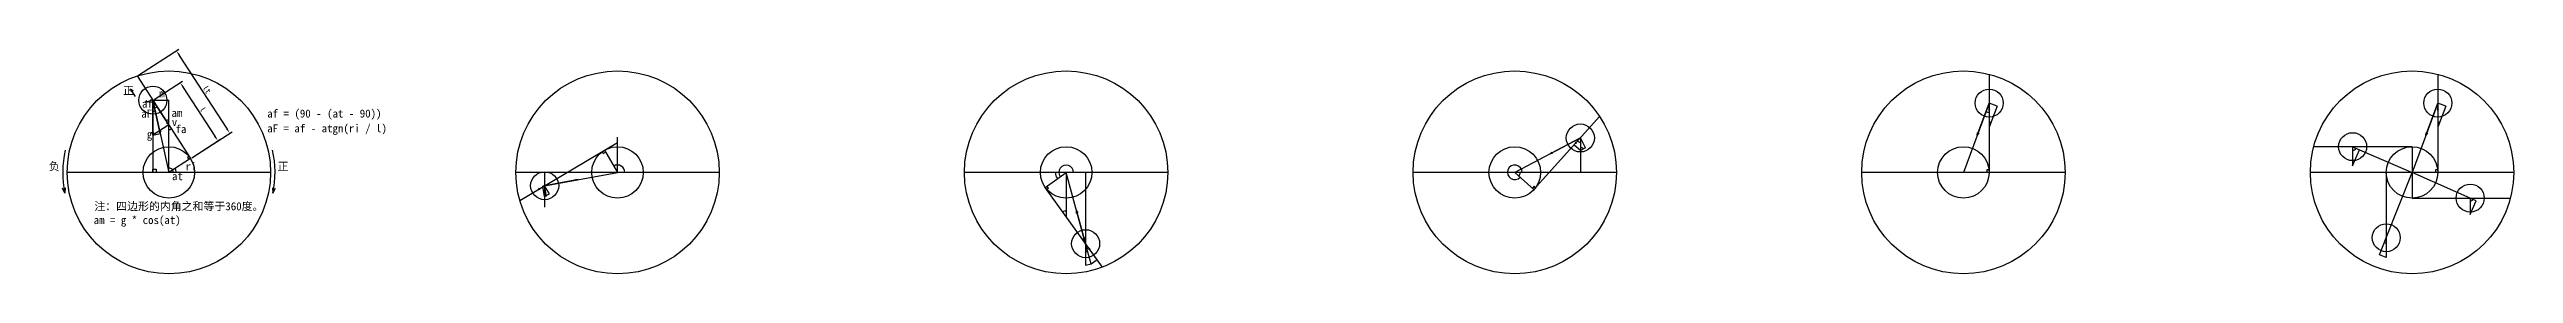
# Model space of a CAD drawing. Header units: millimetres. Extents: x -1072 to 1642, y -970 to -335.
# Drawn here: x 564 to 1642, y -516 to -417 of the extents above; entities that cross this region are included whole.
import ezdxf

# ---------------------------------------------------------------- set-up
doc = ezdxf.new("R2010")
doc.units = ezdxf.units.MM
for name, color, linetype in [('bz', 4, 'Continuous'), ('field', 6, 'Continuous'), ('fz', 2, 'Continuous'), ('sm', 3, 'Continuous'), ('wt', 1, 'Continuous')]:
    doc.layers.add(name, color=color, linetype=linetype)
doc.styles.get("Standard").update_dxf_attribs({"font": 'simfang.ttf'})
doc.dimstyles.new('ISO-25', dxfattribs={"dimtxt": 2.5, "dimasz": 2.5, "dimexe": 1.25, "dimexo": 0.625, "dimtad": 1, "dimtxsty": 'Standard', "dimcen": 2.5, "dimadec": 0, "dimazin": 0, "dimtfac": 1, "dimtmove": 0, "dimatfit": 3, "dimfxl": 1, "dimarcsym": 0})

# ---------------------------------------------------------------- blocks, each defined once
blk = doc.blocks.new('*D7')
at = {"layer": 'Defpoints', "color": 0}
for p in [(609.1, -439.6), (637.5, -457.4), (625.6, -465.1)]:
    blk.add_point(p, dxfattribs=at)
at = {"layer": 'field', "color": 0, "lineweight": -2}
for p, q in [((609.6, -439.3), (622.1, -431.2)), ((622.4, -434), (636.2, -455.3)), ((626.1, -464.8), (638.6, -456.7))]:
    blk.add_line(p, q, dxfattribs=at)
at = {"layer": 'field', "color": 0}
for points in [[(622.8, -433.8), (622.1, -434.2), (621.1, -431.9)], [(635.8, -455.5), (636.5, -455.1), (637.5, -457.4)]]:
    blk.add_solid(points, dxfattribs=at)
at = {"layer": 'field', "color": 0, "insert": (630.9, -443.6), "char_height": 2.5, "attachment_point": 5, "rotation": 302.8357}
blk.add_mtext('{l}', dxfattribs=at)
blk = doc.blocks.new('*D8')
at = {"layer": 'Defpoints', "color": 0}
for p in [(619.4, -417.9), (602.2, -429), (625.6, -465.1)]:
    blk.add_point(p, dxfattribs=at)
at = {"layer": 'sm', "color": 0, "lineweight": -2}
for p, q in [((602.8, -428.6), (620.5, -417.2)), ((641.4, -451.9), (620.8, -420)), ((626.1, -464.8), (643.8, -453.4))]:
    blk.add_line(p, q, dxfattribs=at)
at = {"layer": 'sm', "color": 0}
for points in [[(621.1, -419.8), (620.4, -420.2), (619.4, -417.9)], [(641, -452.2), (641.7, -451.7), (642.7, -454)]]:
    blk.add_solid(points, dxfattribs=at)
at = {"layer": 'sm', "color": 0, "insert": (632.7, -434.9), "char_height": 2.5, "attachment_point": 5, "rotation": 302.8357}
blk.add_mtext('{lt}', dxfattribs=at)

msp = doc.modelspace()

# ---------------------------------------------------------------- linework, layer by layer
at = {"layer": 'bz'}
for p, q in [((605.871, -440.305), (609.098, -439.591)), ((606.489, -439.848), (605.871, -440.305)), ((605.871, -440.305), (606.683, -440.402)), ((616.068, -450.391), (609.098, -439.591)), ((609.098, -454.889), (609.098, -439.591)), ((612.325, -454.175), (609.098, -439.591)), ((1407.008, -454.854), (1412.205, -440.85)), ((1412.205, -444.155), (1412.205, -440.85)), ((1603.216, -454.854), (1608.413, -440.85)), ((1608.413, -444.155), (1608.413, -440.85)), ((616.068, -450.391), (609.098, -454.889)), ((616.068, -450.391), (615, -449.52)), ((616.068, -450.391), (615.821, -449.036)), ((1411.892, -443.453), (1412.205, -444.155)), ((1412.205, -444.155), (1412.475, -443.384)), ((1608.1, -443.453), (1608.413, -444.155)), ((1608.413, -444.155), (1608.683, -443.384)), ((609.098, -454.889), (608.621, -453.596)), ((609.098, -454.889), (609.575, -453.596)), ((609.098, -454.889), (612.325, -454.175)), ((612.325, -454.175), (611.883, -453.252)), ((612.4, -453.054), (612.325, -454.175)), ((1220.181, -463.099), (1233.401, -456.147)), ((1220.181, -463.099), (1220.955, -462.43)), ((1221.282, -462.877), (1220.181, -463.099)), ((1231.194, -458.607), (1233.401, -456.147)), ((1231.43, -457.875), (1231.194, -458.607)), ((1231.194, -458.607), (1231.91, -458.213)), ((1407.008, -454.854), (1407.138, -453.839)), ((1407.679, -453.953), (1407.008, -454.854)), ((1603.216, -454.854), (1603.346, -453.839)), ((1603.888, -453.953), (1603.216, -454.854)), ((570.594, -480.387), (569.529, -478.096)), ((570.749, -478.07), (570.594, -480.387)), ((661.445, -478.07), (661.601, -480.387)), ((661.601, -480.387), (662.665, -478.096)), ((777.595, -478.756), (780.435, -477.067)), ((778.039, -478.129), (777.595, -478.756)), ((777.595, -478.756), (778.396, -478.594)), ((795.127, -474.375), (779.597, -477.221)), ((794.01, -474.258), (795.127, -474.375)), ((795.127, -474.375), (794.189, -474.782)), ((1013.088, -489.2), (1013.11, -488.077)), ((1013.11, -488.077), (1017.04, -502.487)), ((1013.11, -488.077), (1013.595, -488.977)), ((1018.964, -505.173), (1017.04, -502.487)), ((1018.301, -504.784), (1018.964, -505.173)), ((1018.964, -505.173), (1018.735, -504.389))]:
    msp.add_line(p, q, dxfattribs=at)
for points in [[(805.604, -462.097), (806.091, -462.916), (807.03, -462.358)], [(624.977, -464.196), (624.176, -464.713), (624.768, -465.631)], [(1412.205, -470.134), (1411.251, -470.134), (1411.251, -471.227)], [(1608.413, -470.134), (1607.46, -470.134), (1607.46, -471.227)], [(999.986, -478.681), (1000.761, -478.125), (1000.125, -477.237)], [(1213.843, -477.943), (1213.134, -477.306), (1212.404, -478.12)]]:
    msp.add_lwpolyline(points, dxfattribs=at)
msp.add_lwpolyline([(609.098, -471.227), (609.098, -469.815), (610.572, -469.815), (610.572, -471.227)], close=True, dxfattribs=at)
for centre, radius, start, end in [((609.098, -439.591), 3.387, 270, 302.835746), ((609.098, -439.591), 4.791, 270, 282.475313), ((616.068, -450.391), 2.09, 89.186596, 122.835746), ((616.068, -450.391), 2.09, 270.813404, 302.835746), ((1412.205, -440.85), 3.992, 249.639567, 270), ((1412.205, -451.42), 2.149, 69.639567, 90), ((1608.413, -451.42), 2.149, 69.639567, 90), ((616.097, -471.227), 46.416, 167.793688, 191.381402), ((616.097, -471.227), 46.416, 348.618598, 12.206312), ((1233.401, -456.147), 1.827, 228.097397, 270), ((1233.401, -461.703), 1.504, 27.736963, 90), ((1571.154, -459.954), 1.609, 270, 336.547839), ((616.097, -471.227), 1.954, 0, 102.475313), ((616.097, -471.227), 3.218, 0, 32.835746), ((812.306, -471.227), 3.218, 0, 120.743786), ((1008.514, -471.227), 4.703, 180, 215.615658), ((1008.514, -471.227), 3.218, 360, 215.615658), ((1204.723, -471.227), 3.218, 360, 318.097397), ((1204.723, -471.227), 2.345, 318.097397, 360), ((780.435, -477.067), 0.574, 190.383352, 210.743786), ((780.435, -477.067), 0.366, 190.383352, 270), ((780.435, -477.067), 0.986, 270, 300.743786), ((1622.585, -482.5), 1.321, 270, 336.104951), ((1008.514, -490.585), 2.443, 90, 125.615658), ((1017.04, -502.487), 2.459, 90, 125.615658), ((1017.04, -502.487), 2.121, 270, 305.615658), ((1017.04, -502.487), 3.427, 270, 285.255225), ((1585.867, -499.862), 2.32, 248.51131, 270)]:
    msp.add_arc(centre, radius, start, end, dxfattribs=at)
at = {"layer": 'fz'}
for p, q in [((609.098, -439.591), (616.097, -471.227)), ((609.098, -439.591), (609.098, -471.227)), ((609.098, -439.591), (616.097, -439.591)), ((616.097, -471.227), (616.097, -439.591)), ((1412.205, -440.85), (1400.932, -471.227)), ((1415.652, -442.13), (1412.205, -440.85)), ((1608.413, -440.85), (1597.14, -471.227)), ((1611.861, -442.13), (1608.413, -440.85)), ((1415.652, -442.13), (1412.205, -451.42)), ((1611.861, -442.13), (1608.413, -451.42)), ((806.543, -461.538), (812.306, -471.227)), ((812.306, -471.227), (812.306, -455.762)), ((1233.401, -456.147), (1204.723, -471.227)), ((1233.401, -461.703), (1230.639, -459.225)), ((1233.401, -456.147), (1233.401, -471.227)), ((1235.69, -460.5), (1233.401, -456.147)), ((1235.69, -460.5), (1233.401, -461.703)), ((1571.154, -459.954), (1597.14, -471.227)), ((1571.154, -459.954), (1571.154, -468.298)), ((1571.154, -468.298), (1574.201, -461.276)), ((1597.14, -459.954), (1597.14, -471.227)), ((660.566, -471.227), (571.629, -471.227)), ((625.569, -465.115), (616.097, -471.227)), ((856.774, -471.227), (767.837, -471.227)), ((780.435, -477.067), (812.306, -471.227)), ((780.435, -471.227), (780.435, -486.524)), ((1052.983, -471.227), (964.046, -471.227)), ((999.35, -477.792), (1008.514, -471.227)), ((1017.04, -502.487), (1008.514, -471.227)), ((1008.514, -471.227), (1008.514, -490.585)), ((1017.04, -471.227), (1017.04, -511.953)), ((1249.191, -471.227), (1160.254, -471.227)), ((1213.113, -478.756), (1204.723, -471.227)), ((1445.4, -471.227), (1356.463, -471.227)), ((1412.205, -471.227), (1400.932, -471.227)), ((1641.609, -471.227), (1552.672, -471.227)), ((1585.867, -471.227), (1585.867, -508.606)), ((1585.867, -499.862), (1597.14, -471.227)), ((1608.413, -471.227), (1597.14, -471.227)), ((1597.14, -471.227), (1597.14, -482.5)), ((1625.223, -483.669), (1597.14, -471.227)), ((780.435, -481.796), (779.597, -477.221)), ((782.513, -480.56), (780.435, -477.067)), ((781.274, -481.642), (780.435, -477.067)), ((780.435, -481.796), (782.513, -480.56)), ((781.274, -481.642), (780.435, -481.796)), ((1597.14, -482.5), (1640.156, -482.5)), ((1622.585, -482.5), (1622.585, -489.624)), ((1622.585, -489.624), (1625.223, -483.669)), ((1019.443, -511.298), (1017.04, -502.487)), ((1582.887, -507.432), (1585.867, -499.862)), ((1017.04, -511.953), (1019.443, -511.298)), ((1019.443, -511.298), (1022.026, -509.447)), ((1585.867, -508.606), (1582.887, -507.432))]:
    msp.add_line(p, q, dxfattribs=at)
at = {"layer": 'sm'}
for p, q in [((601.491, -437.934), (599.374, -434.653)), ((599.374, -434.653), (600.507, -435.435)), ((599.374, -434.653), (599.727, -435.984))]:
    msp.add_line(p, q, dxfattribs=at)
for p, direction in [((515.848, -706.422), (0, 1)), ((-882.441, -373.14), (1, 0)), ((-882.441, -412.254), (1, 0)), ((-864.309, -561.74), (1, 0)), ((-864.309, -711.225), (1, 0)), ((-864.309, -860.711), (1, 0))]:
    msp.add_xline(p, direction, dxfattribs=at)
at = {"layer": 'wt'}
for p, q in [((602.245, -428.971), (625.569, -465.115)), ((1412.205, -428.211), (1412.205, -471.227)), ((1608.413, -428.211), (1608.413, -471.227)), ((1241.842, -446.74), (1213.113, -478.756)), ((769.572, -483.528), (812.306, -458.111)), ((1597.14, -459.954), (1554.124, -459.954)), ((1024.4, -512.761), (999.35, -477.792))]:
    msp.add_line(p, q, dxfattribs=at)
for centre, radius in [((616.097, -471.227), 44.469), ((812.306, -471.227), 44.469), ((1008.514, -471.227), 44.469), ((1204.723, -471.227), 44.469), ((1400.932, -471.227), 44.469), ((1597.14, -471.227), 44.469), ((609.098, -439.591), 6.134), ((1412.205, -440.85), 6.134), ((1608.413, -440.85), 6.134), ((1233.401, -456.147), 6.134), ((616.097, -471.227), 11.273), ((812.306, -471.227), 11.273), ((1008.514, -471.227), 11.273), ((1204.723, -471.227), 11.273), ((1400.932, -471.227), 11.273), ((1571.154, -459.954), 6.134), ((1597.14, -471.227), 11.273), ((780.435, -477.067), 6.134), ((1622.585, -482.5), 6.134), ((1585.867, -499.862), 6.134), ((1017.04, -502.487), 6.134)]:
    msp.add_circle(centre, radius, dxfattribs=at)

# ---------------------------------------------------------------- texts
at = {"layer": 'field'}
for s, p in [('m', (611.903, -438.336)), ('am', (617.216, -446.898)), ('v', (617.363, -450.831))]:
    msp.add_text(s, height=3.5, dxfattribs=at).set_placement(p)
at = {"layer": 'sm'}
for s, p in [('正', (596.029, -437.11)), ('af', (604.308, -442.87)), ('aF', (603.999, -447.208)), ('fa', (618.983, -454.01)), ('g', (606.421, -456.264)), ('负', (563.534, -470.339)), ('at', (617.471, -474.634)), ('ri', (623.409, -470.339)), ('正', (663.614, -470.339))]:
    msp.add_text(s, height=3.5, dxfattribs=at).set_placement(p)
for s, p in [('af = (90 - (at - 90))', (659.094, -447.176)), ('aF = af - atgn(ri / l)', (659.094, -453.666)), ('注：四边形的内角之和等于360度。', (583.494, -487.83)), ('am = g * cos(at)', (583.187, -493.873))]:
    msp.add_text(s, height=3.5, rotation=360, dxfattribs=at).set_placement(p)

# ---------------------------------------------------------------- dimensions: what is measured, and where the dimension line sits
at = {"layer": 'field'}
dim = msp.add_aligned_dim(p1=(609.098, -439.591), p2=(625.569, -465.115), distance=14.226, text='{l}', dimstyle='ISO-25', override={"dimlfac": 1, "dimtolj": 0}, dxfattribs=at)
dim.commit()
dim.dimension.update_dxf_attribs({"geometry": '*D7', "text_midpoint": (630.862, -443.622)})
at = {"layer": 'sm'}
dim = msp.add_aligned_dim(p1=(625.569, -465.115), p2=(602.245, -428.971), distance=-20.437, text='{lt}', dimstyle='ISO-25', override={"dimlfac": 1, "dimtolj": 0}, dxfattribs=at)
dim.commit()
dim.dimension.update_dxf_attribs({"geometry": '*D8', "text_midpoint": (632.654, -434.945)})

doc.saveas('drawing.dxf')
